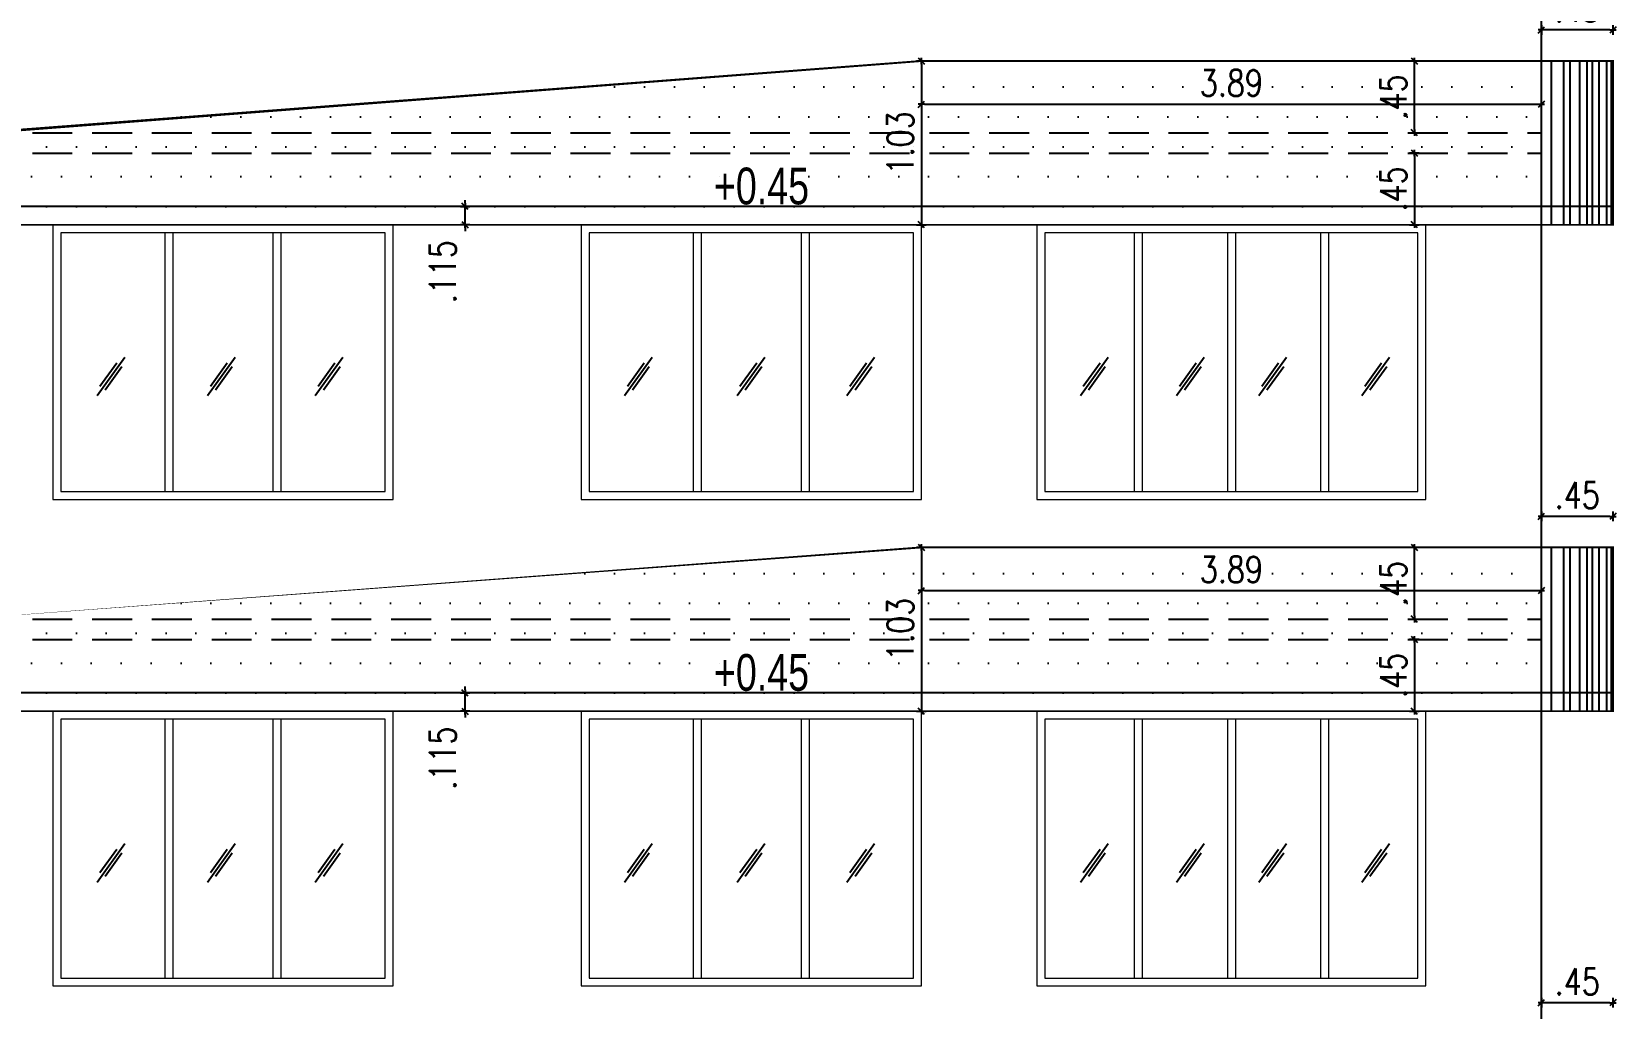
# Model space of a CAD drawing. Header units: inches. Extents: x 14331 to 14549, y 2557 to 2714.
# Drawn here: x 14374.82 to 14384.75, y 2669.85 to 2675.97 of the extents above; entities that cross this region are included whole.
import ezdxf
from ezdxf.enums import TextEntityAlignment as Align

# ---------------------------------------------------------------- set-up
doc = ezdxf.new("R2010")
doc.units = ezdxf.units.IN
doc.header["$LTSCALE"] = 0.25
doc.header["$MEASUREMENT"] = 0
doc.header["$PDMODE"] = 35
doc.linetypes.add('1', pattern=[0])
doc.linetypes.add('DASHEDX2', pattern=[1.5, 1, -0.5])
for name, color, linetype in [('ELE.PROJ.', 1, 'Continuous'), ('GLASS WINDOW', 251, '1'), ('hatch', 251, 'Continuous'), ('proj-internal', 1, 'DASHEDX2'), ('wall', 7, 'Continuous'), ('WORK TEX', 6, 'Continuous'), ('WORKING DIM', 7, 'Continuous')]:
    doc.layers.add(name, color=color, linetype=linetype)
doc.layers.add('WINDOW', color=106, linetype='Continuous', lineweight=13)
doc.styles.add('ARL', font='swisscl_0.ttf')
doc.styles.add('romans', font='romans.shx', dxfattribs={"width": 0.8})
doc.dimstyles.new('121', dxfattribs={"dimscale": 0.1, "dimtxt": 1.65, "dimasz": 0.2, "dimexe": 0.03125, "dimexo": 0.25, "dimgap": 0.5, "dimtad": 1, "dimzin": 4, "dimdsep": 46, "dimtxsty": 'romans', "dimblk1": 'MINITICK', "dimblk2": 'MINITICK', "dimsah": 1, "dimcen": 1, "dimse1": 1, "dimse2": 1, "dimclrd": 252, "dimclre": 256, "dimclrt": 7, "dimadec": 3, "dimazin": 0, "dimtfac": 0.8, "dimtix": 1, "dimtmove": 2, "dimatfit": 3, "dimfxl": 0, "dimtolj": 1, "dimtzin": 3, "dimarcsym": 0})

# ---------------------------------------------------------------- blocks, each defined once
blk = doc.blocks.new('MINITICK')
at = {"color": 7}
for p, q in [((1, 1), (-1, -1)), ((-1, 0), (1, 0)), ((0, -1.5), (0, 1.5))]:
    blk.add_line(p, q, dxfattribs=at)
blk = doc.blocks.new('*D1086')
at = {"layer": 'Defpoints', "color": 0, "transparency": 16777216}
for p in [(14384.2846431736, 2669.88189353289), (14384.2846431736, 2669.687066924357), (14384.7346431736, 2669.687066924357)]:
    blk.add_point(p, dxfattribs=at)
at = {"layer": 'WORKING DIM', "color": 252, "lineweight": -2, "transparency": 16777216}
blk.add_line((14384.7146431736, 2669.88189353289), (14384.3046431736, 2669.88189353289), dxfattribs=at)
at = {"layer": 'WORKING DIM', "color": 252, "lineweight": -2, "transparency": 16777216, "xscale": 0.02, "yscale": 0.02, "zscale": 0.02, "rotation": 180}
blk.add_blockref('MINITICK', (14384.2846431736, 2669.88189353289), dxfattribs=at)
at = {"layer": 'WORKING DIM', "color": 252, "lineweight": -2, "transparency": 16777216, "xscale": 0.02, "yscale": 0.02, "zscale": 0.02}
blk.add_blockref('MINITICK', (14384.7346431736, 2669.88189353289), dxfattribs=at)
at = {"layer": 'WORKING DIM', "color": 7, "transparency": 16777216, "insert": (14384.5096431736, 2670.01439353289), "char_height": 0.165, "attachment_point": 5, "style": 'romans'}
blk.add_mtext('\\A1;.45', dxfattribs=at)
blk = doc.blocks.new('*D1087')
at = {"layer": 'Defpoints', "color": 0, "transparency": 16777216}
for p in [(14384.2846431736, 2672.9319260532), (14384.2846431736, 2672.737099444667), (14384.7346431736, 2672.737099444667)]:
    blk.add_point(p, dxfattribs=at)
at = {"layer": 'WORKING DIM', "color": 252, "lineweight": -2, "transparency": 16777216}
blk.add_line((14384.7146431736, 2672.9319260532), (14384.3046431736, 2672.9319260532), dxfattribs=at)
at = {"layer": 'WORKING DIM', "color": 252, "lineweight": -2, "transparency": 16777216, "xscale": 0.02, "yscale": 0.02, "zscale": 0.02, "rotation": 180}
blk.add_blockref('MINITICK', (14384.2846431736, 2672.9319260532), dxfattribs=at)
at = {"layer": 'WORKING DIM', "color": 252, "lineweight": -2, "transparency": 16777216, "xscale": 0.02, "yscale": 0.02, "zscale": 0.02}
blk.add_blockref('MINITICK', (14384.7346431736, 2672.9319260532), dxfattribs=at)
at = {"layer": 'WORKING DIM', "color": 7, "transparency": 16777216, "insert": (14384.5096431736, 2673.0644260532), "char_height": 0.165, "attachment_point": 5, "style": 'romans'}
blk.add_mtext('\\A1;.45', dxfattribs=at)
blk = doc.blocks.new('*D1088')
at = {"layer": 'Defpoints', "color": 0, "transparency": 16777216}
for p in [(14384.2846431736, 2675.98189353289), (14384.2846431736, 2675.787066924357), (14384.7346431736, 2675.787066924357)]:
    blk.add_point(p, dxfattribs=at)
at = {"layer": 'WORKING DIM', "color": 252, "lineweight": -2, "transparency": 16777216}
blk.add_line((14384.7146431736, 2675.98189353289), (14384.3046431736, 2675.98189353289), dxfattribs=at)
at = {"layer": 'WORKING DIM', "color": 252, "lineweight": -2, "transparency": 16777216, "xscale": 0.02, "yscale": 0.02, "zscale": 0.02, "rotation": 180}
blk.add_blockref('MINITICK', (14384.2846431736, 2675.98189353289), dxfattribs=at)
at = {"layer": 'WORKING DIM', "color": 252, "lineweight": -2, "transparency": 16777216, "xscale": 0.02, "yscale": 0.02, "zscale": 0.02}
blk.add_blockref('MINITICK', (14384.7346431736, 2675.98189353289), dxfattribs=at)
at = {"layer": 'WORKING DIM', "color": 7, "transparency": 16777216, "insert": (14384.5096431736, 2676.114393532891), "char_height": 0.165, "attachment_point": 5, "style": 'romans'}
blk.add_mtext('\\A1;.45', dxfattribs=at)
blk = doc.blocks.new('*D1153')
at = {"layer": 'Defpoints', "color": 0, "transparency": 16777216}
for p in [(14383.26757928995, 2672.737099444667), (14383.48889938199, 2672.737099444667), (14383.26757928995, 2672.287099444667)]:
    blk.add_point(p, dxfattribs=at)
at = {"layer": 'WORKING DIM', "color": 252, "lineweight": -2, "transparency": 16777216}
blk.add_line((14383.48889938199, 2672.307099444667), (14383.48889938199, 2672.717099444667), dxfattribs=at)
at = {"layer": 'WORKING DIM', "color": 252, "lineweight": -2, "transparency": 16777216, "xscale": 0.02, "yscale": 0.02, "zscale": 0.02}
for p, rotation in [((14383.48889938199, 2672.737099444667), 90), ((14383.48889938199, 2672.287099444667), 270)]:
    blk.add_blockref('MINITICK', p, dxfattribs=dict(at, rotation=rotation))
at = {"layer": 'WORKING DIM', "color": 7, "transparency": 16777216, "insert": (14383.356399382, 2672.512099444669), "char_height": 0.165, "attachment_point": 5, "rotation": 90, "style": 'romans'}
blk.add_mtext('\\A1;.45', dxfattribs=at)
blk = doc.blocks.new('*D1154')
at = {"layer": 'Defpoints', "color": 0, "transparency": 16777216}
for p in [(14383.77990919449, 2672.160066924357), (14383.48889938199, 2671.710066924357), (14383.77990919449, 2671.710066924357)]:
    blk.add_point(p, dxfattribs=at)
at = {"layer": 'WORKING DIM', "color": 252, "lineweight": -2, "transparency": 16777216}
blk.add_line((14383.48889938199, 2672.140066924357), (14383.48889938199, 2671.730066924357), dxfattribs=at)
at = {"layer": 'WORKING DIM', "color": 252, "lineweight": -2, "transparency": 16777216, "xscale": 0.02, "yscale": 0.02, "zscale": 0.02}
for p, rotation in [((14383.48889938199, 2672.160066924357), 90), ((14383.48889938199, 2671.710066924357), 270)]:
    blk.add_blockref('MINITICK', p, dxfattribs=dict(at, rotation=rotation))
at = {"layer": 'WORKING DIM', "color": 7, "transparency": 16777216, "insert": (14383.356399382, 2671.935066924359), "char_height": 0.165, "attachment_point": 5, "rotation": 90, "style": 'romans'}
blk.add_mtext('\\A1;.45', dxfattribs=at)
blk = doc.blocks.new('*D1158')
at = {"layer": 'Defpoints', "color": 0, "transparency": 16777216}
for p in [(14380.39744805266, 2672.737099444667), (14384.28464317359, 2672.737099444667), (14384.28464317359, 2672.466112823288)]:
    blk.add_point(p, dxfattribs=at)
at = {"layer": 'WORKING DIM', "color": 252, "lineweight": -2, "transparency": 16777216}
blk.add_line((14380.41744805266, 2672.466112823288), (14384.26464317359, 2672.466112823288), dxfattribs=at)
at = {"layer": 'WORKING DIM', "color": 252, "lineweight": -2, "transparency": 16777216, "xscale": 0.02, "yscale": 0.02, "zscale": 0.02, "rotation": 180}
blk.add_blockref('MINITICK', (14380.39744805266, 2672.466112823288), dxfattribs=at)
at = {"layer": 'WORKING DIM', "color": 252, "lineweight": -2, "transparency": 16777216, "xscale": 0.02, "yscale": 0.02, "zscale": 0.02}
blk.add_blockref('MINITICK', (14384.28464317359, 2672.466112823288), dxfattribs=at)
at = {"layer": 'WORKING DIM', "color": 7, "transparency": 16777216, "insert": (14382.34104561313, 2672.598612823288), "char_height": 0.165, "attachment_point": 5, "style": 'romans'}
blk.add_mtext('\\A1;3.89', dxfattribs=at)
blk = doc.blocks.new('*D1161')
at = {"layer": 'Defpoints', "color": 0, "transparency": 16777216}
for p in [(14380.39744805266, 2672.737099444667), (14378.26330171176, 2671.710066924357), (14380.39744805266, 2671.710066924357)]:
    blk.add_point(p, dxfattribs=at)
at = {"layer": 'WORKING DIM', "color": 252, "lineweight": -2, "transparency": 16777216}
blk.add_line((14380.39744805266, 2672.717099444667), (14380.39744805266, 2671.730066924357), dxfattribs=at)
at = {"layer": 'WORKING DIM', "color": 252, "lineweight": -2, "transparency": 16777216, "xscale": 0.02, "yscale": 0.02, "zscale": 0.02}
for p, rotation in [((14380.39744805266, 2672.737099444667), 90), ((14380.39744805266, 2671.710066924357), 270)]:
    blk.add_blockref('MINITICK', p, dxfattribs=dict(at, rotation=rotation))
at = {"layer": 'WORKING DIM', "color": 7, "transparency": 16777216, "insert": (14380.26494805266, 2672.223583184514), "char_height": 0.165, "attachment_point": 5, "rotation": 90, "style": 'romans'}
blk.add_mtext('\\A1;1.03', dxfattribs=at)
blk = doc.blocks.new('*D1163')
at = {"layer": 'Defpoints', "color": 0, "transparency": 16777216}
for p in [(14383.26757928995, 2675.787066924357), (14383.48889938199, 2675.787066924357), (14383.26757928995, 2675.337066924357)]:
    blk.add_point(p, dxfattribs=at)
at = {"layer": 'WORKING DIM', "color": 252, "lineweight": -2, "transparency": 16777216}
blk.add_line((14383.48889938199, 2675.357066924357), (14383.48889938199, 2675.767066924357), dxfattribs=at)
at = {"layer": 'WORKING DIM', "color": 252, "lineweight": -2, "transparency": 16777216, "xscale": 0.02, "yscale": 0.02, "zscale": 0.02}
for p, rotation in [((14383.48889938199, 2675.787066924357), 90), ((14383.48889938199, 2675.337066924357), 270)]:
    blk.add_blockref('MINITICK', p, dxfattribs=dict(at, rotation=rotation))
at = {"layer": 'WORKING DIM', "color": 7, "transparency": 16777216, "insert": (14383.356399382, 2675.562066924359), "char_height": 0.165, "attachment_point": 5, "rotation": 90, "style": 'romans'}
blk.add_mtext('\\A1;.45', dxfattribs=at)
blk = doc.blocks.new('*D1164')
at = {"layer": 'Defpoints', "color": 0, "transparency": 16777216}
for p in [(14383.77990919449, 2675.210034404047), (14383.48889938199, 2674.760034404047), (14383.77990919449, 2674.760034404047)]:
    blk.add_point(p, dxfattribs=at)
at = {"layer": 'WORKING DIM', "color": 252, "lineweight": -2, "transparency": 16777216}
blk.add_line((14383.48889938199, 2675.190034404047), (14383.48889938199, 2674.780034404047), dxfattribs=at)
at = {"layer": 'WORKING DIM', "color": 252, "lineweight": -2, "transparency": 16777216, "xscale": 0.02, "yscale": 0.02, "zscale": 0.02}
for p, rotation in [((14383.48889938199, 2675.210034404047), 90), ((14383.48889938199, 2674.760034404047), 270)]:
    blk.add_blockref('MINITICK', p, dxfattribs=dict(at, rotation=rotation))
at = {"layer": 'WORKING DIM', "color": 7, "transparency": 16777216, "insert": (14383.356399382, 2674.985034404049), "char_height": 0.165, "attachment_point": 5, "rotation": 90, "style": 'romans'}
blk.add_mtext('\\A1;.45', dxfattribs=at)
blk = doc.blocks.new('*D1168')
at = {"layer": 'Defpoints', "color": 0, "transparency": 16777216}
for p in [(14380.39744805266, 2675.787066924357), (14384.28464317359, 2675.787066924357), (14384.28464317359, 2675.516080302978)]:
    blk.add_point(p, dxfattribs=at)
at = {"layer": 'WORKING DIM', "color": 252, "lineweight": -2, "transparency": 16777216}
blk.add_line((14380.41744805266, 2675.516080302978), (14384.26464317359, 2675.516080302978), dxfattribs=at)
at = {"layer": 'WORKING DIM', "color": 252, "lineweight": -2, "transparency": 16777216, "xscale": 0.02, "yscale": 0.02, "zscale": 0.02, "rotation": 180}
blk.add_blockref('MINITICK', (14380.39744805266, 2675.516080302978), dxfattribs=at)
at = {"layer": 'WORKING DIM', "color": 252, "lineweight": -2, "transparency": 16777216, "xscale": 0.02, "yscale": 0.02, "zscale": 0.02}
blk.add_blockref('MINITICK', (14384.28464317359, 2675.516080302978), dxfattribs=at)
at = {"layer": 'WORKING DIM', "color": 7, "transparency": 16777216, "insert": (14382.34104561313, 2675.648580302978), "char_height": 0.165, "attachment_point": 5, "style": 'romans'}
blk.add_mtext('\\A1;3.89', dxfattribs=at)
blk = doc.blocks.new('*D1171')
at = {"layer": 'Defpoints', "color": 0, "transparency": 16777216}
for p in [(14380.39744805266, 2675.787066924357), (14378.26330171176, 2674.760034404047), (14380.39744805266, 2674.760034404047)]:
    blk.add_point(p, dxfattribs=at)
at = {"layer": 'WORKING DIM', "color": 252, "lineweight": -2, "transparency": 16777216}
blk.add_line((14380.39744805266, 2675.767066924357), (14380.39744805266, 2674.780034404047), dxfattribs=at)
at = {"layer": 'WORKING DIM', "color": 252, "lineweight": -2, "transparency": 16777216, "xscale": 0.02, "yscale": 0.02, "zscale": 0.02}
for p, rotation in [((14380.39744805266, 2675.787066924357), 90), ((14380.39744805266, 2674.760034404047), 270)]:
    blk.add_blockref('MINITICK', p, dxfattribs=dict(at, rotation=rotation))
at = {"layer": 'WORKING DIM', "color": 7, "transparency": 16777216, "insert": (14380.26494805266, 2675.273550664204), "char_height": 0.165, "attachment_point": 5, "rotation": 90, "style": 'romans'}
blk.add_mtext('\\A1;1.03', dxfattribs=at)
blk = doc.blocks.new('*D1291')
at = {"layer": 'Defpoints', "color": 0, "transparency": 16777216}
for p in [(14377.53635982613, 2671.825066925283), (14377.73574014542, 2671.825066925283), (14377.73574014542, 2671.710066925283)]:
    blk.add_point(p, dxfattribs=at)
at = {"layer": 'WORKING DIM', "color": 252, "lineweight": -2, "transparency": 16777216}
for p, q in [((14377.53635982613, 2671.845066925283), (14377.53635982613, 2671.865066925283)), ((14377.53635982613, 2671.710066925283), (14377.53635982613, 2671.825066925283)), ((14377.53635982613, 2671.690066925283), (14377.53635982613, 2671.670066925283))]:
    blk.add_line(p, q, dxfattribs=at)
at = {"layer": 'WORKING DIM', "color": 252, "lineweight": -2, "transparency": 16777216, "xscale": 0.02, "yscale": 0.02, "zscale": 0.02}
for p, rotation in [((14377.53635982613, 2671.825066925283), 270), ((14377.53635982613, 2671.710066925283), 90)]:
    blk.add_blockref('MINITICK', p, dxfattribs=dict(at, rotation=rotation))
at = {"layer": 'WORKING DIM', "color": 7, "transparency": 16777216, "insert": (14377.39635982613, 2671.41624685913), "char_height": 0.165, "attachment_point": 5, "rotation": 90, "style": 'romans'}
blk.add_mtext('\\A1;.115', dxfattribs=at)
blk = doc.blocks.new('*D1293')
at = {"layer": 'Defpoints', "color": 0, "transparency": 16777216}
for p in [(14377.53635982653, 2674.875034404974), (14377.73574014582, 2674.875034404974), (14377.73574014582, 2674.760034404974)]:
    blk.add_point(p, dxfattribs=at)
at = {"layer": 'WORKING DIM', "color": 252, "lineweight": -2, "transparency": 16777216}
for p, q in [((14377.53635982653, 2674.895034404974), (14377.53635982653, 2674.915034404974)), ((14377.53635982653, 2674.760034404974), (14377.53635982653, 2674.875034404974)), ((14377.53635982653, 2674.740034404974), (14377.53635982653, 2674.720034404974))]:
    blk.add_line(p, q, dxfattribs=at)
at = {"layer": 'WORKING DIM', "color": 252, "lineweight": -2, "transparency": 16777216, "xscale": 0.02, "yscale": 0.02, "zscale": 0.02}
for p, rotation in [((14377.53635982653, 2674.875034404974), 270), ((14377.53635982653, 2674.760034404974), 90)]:
    blk.add_blockref('MINITICK', p, dxfattribs=dict(at, rotation=rotation))
at = {"layer": 'WORKING DIM', "color": 7, "transparency": 16777216, "insert": (14377.39635982653, 2674.466214338821), "char_height": 0.165, "attachment_point": 5, "rotation": 90, "style": 'romans'}
blk.add_mtext('\\A1;.115', dxfattribs=at)

msp = doc.modelspace()

# ---------------------------------------------------------------- hatches: boundary and pattern name
at = {"layer": 'hatch', "true_color": 0xc7b399}
h = msp.add_hatch(dxfattribs=at)
h.set_pattern_fill('DOTS', color=253, scale=3)
h.set_pattern_definition([(0, (-249.3390109957127, 38.624280987573), (0.09375, 0.1875), [0, -0.1875])])
h.paths.add_polyline_path([(14374.29988707864, 2675.337066924357), (14374.29988707857, 2674.760034404047), (14384.28464317359, 2674.760034404047), (14384.28464317359, 2675.787066924357), (14380.39744805266, 2675.787066924357)])
h = msp.add_hatch(dxfattribs=at)
h.set_pattern_fill('DOTS', color=253, scale=3)
h.set_pattern_definition([(0, (-249.3390109957127, 35.57431350788283), (0.09375, 0.1875), [0, -0.1875])])
h.paths.add_polyline_path([(14374.29988707864, 2672.287099444667), (14374.29988707857, 2671.710066924357), (14384.28464317359, 2671.710066924357), (14384.28464317359, 2672.737099444667), (14380.39744805266, 2672.737099444667)])

# ---------------------------------------------------------------- linework, layer by layer
at = {"layer": 'ELE.PROJ.', "color": 8}
for p, q in [((14384.34532904058, 2675.787066924357), (14384.34532904058, 2674.756354878824)), ((14384.42341281569, 2675.787066924357), (14384.42341281569, 2674.756354878824)), ((14384.46336216142, 2675.787066924357), (14384.46336216142, 2674.756354878824)), ((14384.52429485922, 2675.787066924357), (14384.52429485922, 2674.756354878824)), ((14384.57045164262, 2675.787066924357), (14384.57045164262, 2674.756354878824)), ((14384.60398285254, 2675.787066924357), (14384.60398285254, 2674.756354878824)), ((14384.64509035502, 2675.787066924357), (14384.64509035502, 2674.756354878824)), ((14384.69374470815, 2675.787066924357), (14384.69374470815, 2674.756354878824)), ((14384.72258092789, 2675.787066924357), (14384.72258092789, 2674.756354878824)), ((14384.34532904058, 2672.737099444667), (14384.34532904058, 2671.706387399134)), ((14384.42341281569, 2672.737099444667), (14384.42341281569, 2671.706387399134)), ((14384.46336216142, 2672.737099444667), (14384.46336216142, 2671.706387399134)), ((14384.52429485922, 2672.737099444667), (14384.52429485922, 2671.706387399134)), ((14384.57045164262, 2672.737099444667), (14384.57045164262, 2671.706387399134)), ((14384.60398285254, 2672.737099444667), (14384.60398285254, 2671.706387399134)), ((14384.64509035502, 2672.737099444667), (14384.64509035502, 2671.706387399134)), ((14384.69374470815, 2672.737099444667), (14384.69374470815, 2671.706387399134)), ((14384.72258092789, 2672.737099444667), (14384.72258092789, 2671.706387399134))]:
    msp.add_line(p, q, dxfattribs=at)
at = {"layer": 'ELE.PROJ.'}
for p, q in [((14384.73464317362, 2674.875034404047), (14374.29988707859, 2674.875034405428)), ((14384.73464317362, 2671.825066924357), (14374.29988707859, 2671.825066925738))]:
    msp.add_line(p, q, dxfattribs=at)
at = {"layer": 'ELE.PROJ.', "const_width": 0.012}
for points in [[(14384.7346431736, 2675.787066924357), (14380.39744805266, 2675.787066924357), (14374.29988707865, 2675.337066924357), (14374.29988707857, 2674.760034404047), (14384.7346431736, 2674.760034404047)], [(14384.7346431736, 2672.737099444667), (14380.39744805266, 2672.737099444667), (14374.29988707865, 2672.287099444667), (14374.29988707857, 2671.710066924357), (14384.7346431736, 2671.710066924357)]]:
    msp.add_lwpolyline(points, close=True, dxfattribs=at)
at = {"layer": 'GLASS WINDOW', "color": 4, "ltscale": 200}
for p, q in [((14375.40199152037, 2673.92830523579), (14375.22834569002, 2673.686833545818)), ((14376.09424041231, 2673.92830523579), (14375.92059458196, 2673.686833545818)), ((14376.77039478734, 2673.92830523579), (14376.59674895699, 2673.686833545818)), ((14378.70933037123, 2673.92830523579), (14378.53568454088, 2673.686833545818)), ((14379.41533999552, 2673.92830523579), (14379.24169416517, 2673.686833545818)), ((14380.10412800914, 2673.92830523579), (14379.93048217879, 2673.686833545818)), ((14381.56780253809, 2673.92830523579), (14381.39415670774, 2673.686833545818)), ((14382.17049523389, 2673.92830523579), (14381.99684940354, 2673.686833545818)), ((14382.6870862441, 2673.92830523579), (14382.51344041376, 2673.686833545818)), ((14383.33282500688, 2673.92830523579), (14383.15917917653, 2673.686833545818)), ((14375.35142025132, 2673.892237362394), (14375.24644195737, 2673.746254668766)), ((14375.38389525302, 2673.868884112842), (14375.27891695907, 2673.722901419214)), ((14376.04366914326, 2673.892237362394), (14375.93869084931, 2673.746254668766)), ((14376.07614414496, 2673.868884112842), (14375.97116585101, 2673.722901419214)), ((14376.71982351829, 2673.892237362394), (14376.61484522434, 2673.746254668766)), ((14376.75229851999, 2673.868884112842), (14376.64732022604, 2673.722901419214)), ((14378.65875910218, 2673.892237362394), (14378.55378080822, 2673.746254668766)), ((14378.69123410388, 2673.868884112842), (14378.58625580993, 2673.722901419214)), ((14379.36476872647, 2673.892237362394), (14379.25979043251, 2673.746254668766)), ((14379.39724372817, 2673.868884112842), (14379.29226543421, 2673.722901419214)), ((14380.05355674009, 2673.892237362394), (14379.94857844614, 2673.746254668766)), ((14380.08603174179, 2673.868884112842), (14379.98105344784, 2673.722901419214)), ((14381.51723126904, 2673.892237362394), (14381.41225297508, 2673.746254668766)), ((14381.54970627074, 2673.868884112842), (14381.44472797678, 2673.722901419214)), ((14382.11992396484, 2673.892237362394), (14382.01494567089, 2673.746254668766)), ((14382.15239896654, 2673.868884112842), (14382.04742067259, 2673.722901419214)), ((14382.63651497506, 2673.892237362394), (14382.5315366811, 2673.746254668766)), ((14382.66898997676, 2673.868884112842), (14382.5640116828, 2673.722901419214)), ((14383.28225373783, 2673.892237362394), (14383.17727544387, 2673.746254668766)), ((14383.31472873953, 2673.868884112842), (14383.20975044557, 2673.722901419214)), ((14375.40199152037, 2670.8783377561), (14375.22834569002, 2670.636866066128)), ((14375.35142025132, 2670.842269882703), (14375.24644195737, 2670.696287189076)), ((14376.09424041231, 2670.8783377561), (14375.92059458196, 2670.636866066128)), ((14376.04366914326, 2670.842269882703), (14375.93869084931, 2670.696287189076)), ((14376.77039478734, 2670.8783377561), (14376.59674895699, 2670.636866066128)), ((14376.71982351829, 2670.842269882703), (14376.61484522434, 2670.696287189076)), ((14378.70933037123, 2670.8783377561), (14378.53568454088, 2670.636866066128)), ((14378.65875910218, 2670.842269882703), (14378.55378080822, 2670.696287189076)), ((14379.41533999552, 2670.8783377561), (14379.24169416517, 2670.636866066128)), ((14379.36476872647, 2670.842269882703), (14379.25979043251, 2670.696287189076)), ((14380.10412800914, 2670.8783377561), (14379.93048217879, 2670.636866066128)), ((14380.05355674009, 2670.842269882703), (14379.94857844614, 2670.696287189076)), ((14381.56780253809, 2670.8783377561), (14381.39415670774, 2670.636866066128)), ((14381.51723126904, 2670.842269882703), (14381.41225297508, 2670.696287189076)), ((14382.17049523389, 2670.8783377561), (14381.99684940354, 2670.636866066128)), ((14382.11992396484, 2670.842269882703), (14382.01494567089, 2670.696287189076)), ((14382.6870862441, 2670.8783377561), (14382.51344041376, 2670.636866066128)), ((14382.63651497506, 2670.842269882703), (14382.5315366811, 2670.696287189076)), ((14383.33282500688, 2670.8783377561), (14383.15917917653, 2670.636866066128)), ((14383.28225373783, 2670.842269882703), (14383.17727544387, 2670.696287189076)), ((14375.38389525302, 2670.818916633152), (14375.27891695907, 2670.672933939524)), ((14376.07614414496, 2670.818916633152), (14375.97116585101, 2670.672933939524)), ((14376.75229851999, 2670.818916633152), (14376.64732022604, 2670.672933939524)), ((14378.69123410388, 2670.818916633152), (14378.58625580993, 2670.672933939524)), ((14379.39724372817, 2670.818916633152), (14379.29226543421, 2670.672933939524)), ((14380.08603174179, 2670.818916633152), (14379.98105344784, 2670.672933939524)), ((14381.54970627074, 2670.818916633152), (14381.44472797678, 2670.672933939524)), ((14382.15239896654, 2670.818916633152), (14382.04742067259, 2670.672933939524)), ((14382.66898997676, 2670.818916633152), (14382.5640116828, 2670.672933939524)), ((14383.31472873953, 2670.818916633152), (14383.20975044557, 2670.672933939524))]:
    msp.add_line(p, q, dxfattribs=at)
at = {"layer": 'proj-internal', "color": 251}
for p, q in [((14362.44775293539, 2675.337066924358), (14384.28464317359, 2675.337066924358)), ((14362.44775293539, 2675.210034404047), (14384.28464317359, 2675.210034404047)), ((14362.44775293539, 2672.287066924358), (14384.28464317359, 2672.287066924358)), ((14362.44775293539, 2672.160034404048), (14384.28464317359, 2672.160034404048))]:
    msp.add_line(p, q, dxfattribs=at)
at = {"layer": 'wall'}
msp.add_line((14384.28464317359, 2650.610066924358), (14384.28464317359, 2691.737001883737), dxfattribs=at)
at = {"layer": 'WINDOW'}
for p, q in [((14375.65354561307, 2674.710034404047), (14375.65354561308, 2673.087066924358)), ((14375.70354561307, 2674.710034404047), (14375.70354561307, 2673.087066924358)), ((14376.33159439338, 2674.710034404047), (14376.33159439338, 2673.087066924358)), ((14376.38159439338, 2674.710034404047), (14376.38159439338, 2673.087066924358)), ((14378.96635049206, 2674.710034404047), (14378.96635049206, 2673.087066924358)), ((14379.01635049206, 2674.710034404047), (14379.01635049206, 2673.087066924358)), ((14379.64439927236, 2674.710034404047), (14379.64439927236, 2673.087066924358)), ((14379.69439927236, 2674.710034404047), (14379.69439927236, 2673.087066924358)), ((14381.73128951573, 2674.710034404047), (14381.73128951573, 2673.087066924358)), ((14381.78128951573, 2674.710034404047), (14381.78128951573, 2673.087066924358)), ((14382.31604561313, 2674.710034404047), (14382.31604561313, 2673.087066924358)), ((14382.36604561313, 2674.710034404047), (14382.36604561313, 2673.087066924358)), ((14382.90080171053, 2674.710034404047), (14382.90080171053, 2673.087066924358)), ((14382.95080171053, 2674.710034404047), (14382.95080171053, 2673.087066924358)), ((14375.65354561307, 2671.660066924357), (14375.65354561308, 2670.037099444668)), ((14375.70354561307, 2671.660066924357), (14375.70354561307, 2670.037099444668)), ((14376.33159439338, 2671.660066924357), (14376.33159439338, 2670.037099444668)), ((14376.38159439338, 2671.660066924357), (14376.38159439338, 2670.037099444668)), ((14378.96635049206, 2671.660066924357), (14378.96635049206, 2670.037099444668)), ((14379.01635049206, 2671.660066924357), (14379.01635049206, 2670.037099444668)), ((14379.64439927236, 2671.660066924357), (14379.64439927236, 2670.037099444668)), ((14379.69439927236, 2671.660066924357), (14379.69439927236, 2670.037099444668)), ((14381.73128951573, 2671.660066924357), (14381.73128951573, 2670.037099444668)), ((14381.78128951573, 2671.660066924357), (14381.78128951573, 2670.037099444668)), ((14382.31604561313, 2671.660066924357), (14382.31604561313, 2670.037099444668)), ((14382.36604561313, 2671.660066924357), (14382.36604561313, 2670.037099444668)), ((14382.90080171053, 2671.660066924357), (14382.90080171053, 2670.037099444668)), ((14382.95080171053, 2671.660066924357), (14382.95080171053, 2670.037099444668))]:
    msp.add_line(p, q, dxfattribs=at)
for points in [[(14374.95049683277, 2673.037066924358), (14377.08464317368, 2673.037066924358), (14377.08464317368, 2674.760034404047), (14374.95049683277, 2674.760034404047)], [(14375.00049683277, 2673.087066924358), (14377.03464317368, 2673.087066924358), (14377.03464317368, 2674.710034404047), (14375.00049683277, 2674.710034404047)], [(14378.26330171176, 2673.037066924358), (14380.39744805266, 2673.037066924358), (14380.39744805266, 2674.760034404047), (14378.26330171176, 2674.760034404047)], [(14378.31330171176, 2673.087066924358), (14380.34744805266, 2673.087066924358), (14380.34744805266, 2674.710034404047), (14378.31330171175, 2674.710034404047)], [(14381.12153341833, 2673.037066924358), (14383.56055780793, 2673.037066924358), (14383.56055780793, 2674.760034404047), (14381.12153341833, 2674.760034404047)], [(14381.17153341833, 2673.087066924358), (14383.51055780793, 2673.087066924358), (14383.51055780793, 2674.710034404047), (14381.17153341832, 2674.710034404047)], [(14374.95049683277, 2669.987099444667), (14377.08464317368, 2669.987099444667), (14377.08464317368, 2671.710066924357), (14374.95049683277, 2671.710066924357)], [(14375.00049683277, 2670.037099444668), (14377.03464317368, 2670.037099444668), (14377.03464317368, 2671.660066924357), (14375.00049683277, 2671.660066924357)], [(14378.26330171176, 2669.987099444667), (14380.39744805266, 2669.987099444667), (14380.39744805266, 2671.710066924357), (14378.26330171176, 2671.710066924357)], [(14378.31330171176, 2670.037099444668), (14380.34744805266, 2670.037099444668), (14380.34744805266, 2671.660066924357), (14378.31330171175, 2671.660066924357)], [(14381.12153341833, 2669.987099444667), (14383.56055780793, 2669.987099444667), (14383.56055780793, 2671.710066924357), (14381.12153341833, 2671.710066924357)], [(14381.17153341833, 2670.037099444668), (14383.51055780793, 2670.037099444668), (14383.51055780793, 2671.660066924357), (14381.17153341832, 2671.660066924357)]]:
    msp.add_lwpolyline(points, close=True, dxfattribs=at)

# ---------------------------------------------------------------- texts
at = {"layer": 'WORK TEX', "color": 7, "style": 'ARL'}
for p in [(14379.42747801699, 2675.003242693775), (14379.42747801699, 2671.953275214084)]:
    msp.add_text('+0.45 ', height=0.23, dxfattribs=at).set_placement(p, align=Align.MIDDLE_CENTER)

# ---------------------------------------------------------------- dimensions: what is measured, and where the dimension line sits
at = {"layer": 'WORKING DIM'}
for base, p1, p2, angle, picture, middle in [((14384.2846431736, 2675.98189353289), (14384.7346431736, 2675.787066924357), (14384.2846431736, 2675.787066924357), 180, '*D1088', (14384.5096431736, 2676.114393532891)), ((14380.39744805266, 2674.760034404047), (14380.39744805266, 2675.787066924357), (14378.26330171176, 2674.760034404047), 90, '*D1171', (14380.26494805266, 2675.273550664204)), ((14383.48889938199, 2675.787066924357), (14383.26757928995, 2675.337066924357), (14383.26757928995, 2675.787066924357), 90, '*D1163', (14383.356399382, 2675.562066924359)), ((14383.48889938199, 2674.760034404047), (14383.77990919449, 2675.210034404047), (14383.77990919449, 2674.760034404047), 90, '*D1164', (14383.356399382, 2674.985034404049)), ((14384.2846431736, 2672.9319260532), (14384.7346431736, 2672.737099444667), (14384.2846431736, 2672.737099444667), 180, '*D1087', (14384.5096431736, 2673.0644260532)), ((14380.39744805266, 2671.710066924357), (14380.39744805266, 2672.737099444667), (14378.26330171176, 2671.710066924357), 90, '*D1161', (14380.26494805266, 2672.223583184514)), ((14383.48889938199, 2672.737099444667), (14383.26757928995, 2672.287099444667), (14383.26757928995, 2672.737099444667), 90, '*D1153', (14383.356399382, 2672.512099444669)), ((14383.48889938199, 2671.710066924357), (14383.77990919449, 2672.160066924357), (14383.77990919449, 2671.710066924357), 90, '*D1154', (14383.356399382, 2671.935066924359)), ((14384.2846431736, 2669.88189353289), (14384.7346431736, 2669.687066924357), (14384.2846431736, 2669.687066924357), 180, '*D1086', (14384.5096431736, 2670.01439353289))]:
    dim = msp.add_linear_dim(base=base, p1=p1, p2=p2, angle=angle, dimstyle='121', override={"dimfxl": 0.18, "dimfxlon": 1}, dxfattribs=at)
    dim.commit()
    dim.dimension.update_dxf_attribs({"geometry": picture, "text_midpoint": middle})
for base, p1, p2, picture, middle in [((14384.28464317359, 2675.516080302978), (14380.39744805266, 2675.787066924357), (14384.28464317359, 2675.787066924357), '*D1168', (14382.34104561313, 2675.648580302978)), ((14384.28464317359, 2672.466112823288), (14380.39744805266, 2672.737099444667), (14384.28464317359, 2672.737099444667), '*D1158', (14382.34104561313, 2672.598612823288))]:
    dim = msp.add_linear_dim(base=base, p1=p1, p2=p2, dimstyle='121', override={"dimfxl": 0.18, "dimfxlon": 1}, dxfattribs=at)
    dim.commit()
    dim.dimension.update_dxf_attribs({"geometry": picture, "text_midpoint": middle})
for base, p1, p2, picture, middle in [((14377.53635982653, 2674.875034404974), (14377.73574014582, 2674.760034404974), (14377.73574014582, 2674.875034404974), '*D1293', (14377.39635982653, 2674.466214338821)), ((14377.53635982613, 2671.825066925283), (14377.73574014542, 2671.710066925283), (14377.73574014542, 2671.825066925283), '*D1291', (14377.39635982613, 2671.41624685913))]:
    dim = msp.add_linear_dim(base=base, p1=p1, p2=p2, angle=90, text='.115', dimstyle='121', override={"dimfxl": 0.18, "dimfxlon": 1}, dxfattribs=at)
    dim.commit()
    dim.dimension.update_dxf_attribs({"geometry": picture, "text_midpoint": middle, "dimtype": 160})

doc.saveas('drawing.dxf')
